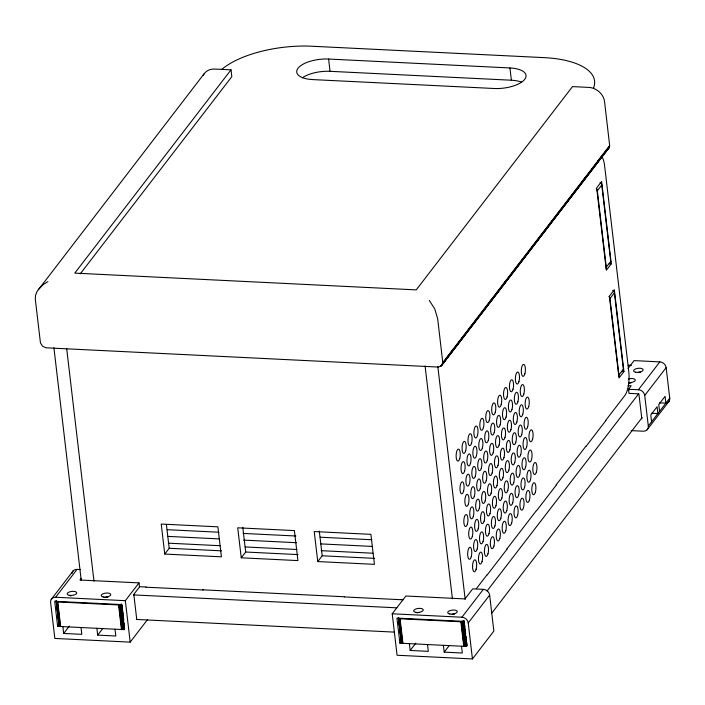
<?xml version="1.0" encoding="UTF-8"?>
<svg xmlns="http://www.w3.org/2000/svg" width="705" height="705" viewBox="0 0 705 705"><rect width="100%" height="100%" fill="white"/><g stroke="black" fill="none" stroke-linecap="round" stroke-linejoin="round"><path stroke-width="1.06" d="M401.286 642.422L398.395 617.88L400.043 618.77L402.934 643.312L401.577 642.872L401.339 642.088M204.089 73.822L37.057 291.473L35.532 295.333L35.294 299.061L40.449 342.859L42.432 346.084L45.887 347.794L438.448 367.076L441.533 365.683L442.775 362.617L437.682 318.819L434.8 309.046L429.292 300.374M441.956 365.172L608.838 148.085L609.658 145.53L604.564 101.731A15.087 12.725 37.5 0 0 588.79 87.402L572.495 86.609L416.232 289.887L74.783 273.117L231.011 69.839L214.708 69.046A15.087 12.725 37.5 0 0 203.234 75.259M59.061 625.282L59.299 626.058L60.648 626.507L57.766 601.964L56.118 601.074M80.273 273.831L231.813 76.66L231.011 69.839M51.201 599.453L73.232 570.794M147.609 619.492L130.196 642.132L54.84 638.439L50.601 602.44A6.037 5.094 37.6 0 1 55.624 597.258L77.048 569.393L80.238 569.552M81.225 578.338L79.938 580.012L139 582.894L139.484 586.992L133.809 594.368L136.752 619.457M57.651 626.375L54.69 601.286L121.56 604.564L124.503 629.653L57.651 626.375L58.991 624.63M81.013 627.52L81.815 634.341L63.679 633.451L69.337 626.093M115.012 629.186L115.814 636.007L97.678 635.117L102.71 628.578M130.196 642.132L125.331 600.686L139 582.894M164.75 554.051L161.225 524.053L217.889 526.838L221.414 556.835L164.75 554.051L169.191 548.27L166.424 524.696M241.251 557.805L237.726 527.807L294.399 530.592L297.915 560.59L241.251 557.805L245.692 552.024L242.802 527.384M442.775 362.617L609.658 145.53M447.869 356.316L449.217 354.571M450.557 352.826L451.896 351.081M461.951 338.003L463.291 336.259M476.025 319.7L477.364 317.955M490.098 301.387L491.438 299.643M504.172 283.084L505.511 281.339M518.245 264.772L519.585 263.027M558.457 212.461L559.796 210.716M572.53 194.157L573.879 192.412M583.925 179.334L585.265 177.59M597.999 161.022L601.356 156.669M442.705 363.313L609.596 146.226M440.458 366.494L450.513 353.416M455.201 347.309L464.586 335.104M467.265 331.623L477.99 317.673M481.339 313.311L491.394 300.233M495.412 295.007L505.467 281.93M509.495 276.695L519.541 263.617M520.88 261.872L522.229 260.127M523.568 258.382L533.615 245.305M534.963 243.569L536.302 241.824M537.642 240.079L545.679 229.618M549.036 225.256L550.376 223.511M551.715 221.767L559.761 211.306M563.11 206.953L564.449 205.208M565.789 203.463L573.165 193.875M577.183 188.64L578.523 186.895M579.862 185.151L586.569 176.435M591.257 170.337L601.312 157.259M605.331 152.024L608.838 148.085M442.546 363.974L609.437 146.887M441.03 366.124L609.182 147.512M606.062 268.535A3.014 2.547 37.6 0 0 606.282 267.186L597.329 190.808L601.77 185.036A3.014 2.547 37.6 0 0 600.078 182.604M317.752 561.568L314.227 531.561L370.9 534.346L374.425 564.344L317.752 561.568L322.194 555.787L319.303 531.147M606.282 267.186L610.724 261.414L601.77 185.036M611.288 263.829L606.353 270.244L596.677 187.891L601.612 181.467L611.288 263.829L609.164 263.723M618.699 376.285A3.014 2.547 37.6 0 0 618.92 374.937L609.957 298.559L614.408 292.786A3.014 2.547 37.6 0 0 612.707 290.354M392.209 613.791L405.886 596.007L464.956 598.924L472.711 588.842L483.339 589.345A6.037 5.094 37.6 0 1 489.649 595.082L493.861 631.081L472.438 658.946L397.082 655.245L392.209 613.791L461.916 617.21A6.037 5.094 37.6 0 1 468.226 622.947L472.438 658.946M399.894 643.18L396.941 618.091L463.811 621.369L466.745 646.459L399.894 643.18L401.224 641.444M618.92 374.937L623.361 369.164L614.408 292.786M623.943 371.553L619.008 377.968L609.393 296.153L614.328 289.737L623.943 371.553L621.819 371.447M427.521 644.537L428.314 651.35L410.187 650.459L415.835 643.11M628.014 368.477L634.051 360.616L659.836 361.885A6.037 5.094 37.6 0 1 666.146 367.613L669.732 398.158A6.037 5.094 37.6 0 1 666.824 403.031M641.841 418.929L638.897 393.839L628.975 393.355L628.499 389.266L631.16 385.794L628.102 385.644M476.307 588.728L487.049 574.76M506.789 549.08L536.408 510.552M556.157 484.864L585.776 446.344M605.524 420.656L624.78 395.611A18.11 6.169 -87.2 0 0 628.781 371.544L604.59 165.649A18.11 6.169 -87.2 0 0 602.193 157.277M487.234 574.901L507.177 548.966M536.593 510.693L556.545 484.749M585.961 446.485L605.903 420.541M461.916 617.21L483.339 589.345M628.499 389.266L638.413 389.75L659.836 361.885M487.067 590.984L638.422 394.113M461.519 646.203L462.321 653.024L444.185 652.134L449.208 645.595M468.226 622.947L489.649 595.082M631.275 430.614L643.286 431.204A6.037 5.094 37.6 0 0 648.309 426.031L644.722 395.487L666.146 367.613M491.843 613.042L642.061 417.651M648.309 426.031L669.732 398.158M647.102 429.803L669.133 401.145M38.273 289.57L43.463 284.388L47.905 281.648M124.75 628.508L121.454 629.495L118.572 604.952L57.766 601.964M400.043 618.77L460.48 621.748L464.146 620.77M460.858 621.757L463.74 646.3L467.027 645.313L466.648 642.114M118.572 604.952L121.665 604.123L123.675 621.202M328.609 59.044L509.944 67.953A24.137 10.011 -6.7 0 1 524.714 79.339A24.137 10.011 -6.7 0 1 494.152 88.495L312.808 79.594A24.137 10.011 -6.7 0 1 298.039 68.209A24.137 10.011 -6.7 0 1 328.609 59.044L330.046 71.32L511.389 80.22A24.137 10.011 -6.7 0 1 521.665 82.159M628.19 365.208L631.407 365.366M627.565 389.689L629.6 389.786M659.448 402.855L665.881 403.172L665.079 396.351L658.761 404.573L659.563 411.385M651.446 413.253L657.888 413.571L657.086 406.75L650.768 414.972L651.57 421.793M167.191 529.693L218.894 532.231M243.093 533.421L295.897 536.011M320.105 537.201L371.808 539.739M167.755 536.382L219.458 538.92M243.657 540.109L296.461 542.7M320.669 543.89L372.372 546.428M168.248 543.167L219.951 545.705M245.252 546.948L296.955 549.486M321.163 550.675L372.866 553.213M169.191 548.27L221.502 550.843M245.692 552.024L298.004 554.597M322.194 555.787L374.505 558.351M139.484 586.701L146.085 587.027M202.758 589.812L344.428 596.765M401.092 599.55L403.295 599.655M145.961 587.186L203.199 589.988M344.304 596.923L401.542 599.735M133.421 594.897L396.792 607.825M55.624 597.258L125.331 600.686M136.303 619.439L394.192 632.103M509.944 67.953L511.389 80.22M437.831 366.582L465.185 599.417M464.648 625.044L464.895 627.177M465.274 630.376L465.652 633.575M466.023 636.782L466.402 639.981M463.943 620.929L464.198 623.07M464.445 625.203L466.825 645.48M463.705 621.087L466.587 645.63M463.423 621.228L466.305 645.771M463.114 621.361L465.996 645.903M462.771 621.475L465.652 646.018M462.41 621.572L465.291 646.115M462.022 621.651L464.912 646.194M461.634 621.704L464.516 646.247M461.246 621.74L464.128 646.291M425.089 365.957L452.416 598.809M443.383 645.313L444.185 652.134M409.385 643.647L410.187 650.459M399.709 618.717L402.59 643.268M399.4 618.646L402.282 643.198M399.127 618.558L402.009 643.101M398.889 618.452L401.771 642.995M398.695 618.329L401.577 642.872M398.457 617.545L401.427 642.731M121.991 605.031L122.362 608.23M122.617 610.363L122.996 613.57M123.366 616.769L123.745 619.968M124.124 623.176L124.371 625.309M123.921 623.335L124.424 627.6M121.427 604.282L124.309 628.825M121.145 604.423L124.027 628.966M120.828 604.546L123.71 629.098M120.493 604.661L123.375 629.212M120.123 604.758L123.005 629.309M119.744 604.837L122.626 629.38M119.356 604.899L122.238 629.442M118.96 604.934L121.85 629.477M66.658 348.358L93.985 581.211M96.885 628.296L97.678 635.117M53.906 347.724L81.251 580.559M62.877 626.63L63.679 633.451M57.431 601.911L60.313 626.454M57.123 601.841L60.004 626.384M56.841 601.753L59.722 626.296M56.603 601.638L59.493 626.19M56.409 601.515L59.299 626.058M56.18 600.739L59.15 625.925M56.118 600.907L59.053 625.776M637.963 372.496A4.829 2 -6.7 0 1 640.44 372.328M628.869 383.044A4.829 2 -6.7 0 1 631.31 382.612M638.413 389.75A6.037 5.094 37.6 0 1 644.722 395.487M628.393 378.955A4.829 2 -6.7 0 1 635.275 379.986A4.829 2 -6.7 0 1 628.895 382.621M104.366 597.549A4.829 2 -6.7 0 1 108.032 597.109M70.368 595.875A4.829 2 -6.7 0 1 71.558 595.602M72.007 573.509A6.037 5.094 37.6 0 1 77.048 569.393M416.867 612.892A4.829 2 -6.7 0 1 419.308 612.46M452.064 614.284A4.829 2 -6.7 0 1 454.54 614.117M637.91 372.601A4.829 2 -6.7 0 1 640.387 372.443M628.816 383.159A4.829 2 -6.7 0 1 631.266 382.727M302.295 77.858A24.137 10.011 -6.7 0 1 330.046 71.32M593.469 88.16A75.444 31.284 -6.7 0 0 544.322 57.643L311.998 46.239A75.444 31.284 -6.7 0 0 221.837 69.337M610.724 261.414A3.014 2.547 37.6 0 1 609.587 263.714M596.271 188.843A3.014 2.547 37.6 0 1 597.329 190.808M623.361 369.164A3.014 2.547 37.6 0 1 621.572 371.702M608.909 296.594A3.014 2.547 37.6 0 1 609.957 298.559M635.681 372.222A4.829 2 -6.7 0 0 643.163 369.975A4.829 2 -6.7 0 0 636.289 368.68A4.829 2 -6.7 0 0 635.681 372.222M103.274 596.994A4.829 2 -6.7 0 0 110.764 594.756A4.829 2 -6.7 0 0 103.891 593.46A4.829 2 -6.7 0 0 103.274 596.994M69.275 595.328A4.829 2 -6.7 0 0 76.766 593.081A4.829 2 -6.7 0 0 69.883 591.786A4.829 2 -6.7 0 0 69.275 595.328M415.783 612.345A4.829 2 -6.7 0 0 423.264 610.098A4.829 2 -6.7 0 0 416.391 608.803A4.829 2 -6.7 0 0 415.783 612.345M449.781 614.011A4.829 2 -6.7 0 0 457.263 611.764A4.829 2 -6.7 0 0 450.389 610.477A4.829 2 -6.7 0 0 449.781 614.011M524.899 373.782A6.037 2.053 -87.2 0 0 523.789 364.335A6.037 2.053 -87.2 0 0 521.383 372.91A6.037 2.053 -87.2 0 0 524.899 373.782M518.977 381.484A6.037 2.053 -87.2 0 0 517.867 372.037A6.037 2.053 -87.2 0 0 515.461 380.612A6.037 2.053 -87.2 0 0 518.977 381.484M513.046 389.195A6.037 2.053 -87.2 0 0 511.945 379.748A6.037 2.053 -87.2 0 0 509.53 388.323A6.037 2.053 -87.2 0 0 513.046 389.195M507.124 396.897A6.037 2.053 -87.2 0 0 506.014 387.45A6.037 2.053 -87.2 0 0 503.608 396.025A6.037 2.053 -87.2 0 0 507.124 396.897M501.202 404.599A6.037 2.053 -87.2 0 0 500.092 395.152A6.037 2.053 -87.2 0 0 497.686 403.727A6.037 2.053 -87.2 0 0 501.202 404.599M495.28 412.31A6.037 2.053 -87.2 0 0 494.17 402.863A6.037 2.053 -87.2 0 0 491.764 411.438A6.037 2.053 -87.2 0 0 495.28 412.31M489.358 420.013A6.037 2.053 -87.2 0 0 488.248 410.566A6.037 2.053 -87.2 0 0 485.842 419.14A6.037 2.053 -87.2 0 0 489.358 420.013M483.427 427.715A6.037 2.053 -87.2 0 0 482.317 418.268A6.037 2.053 -87.2 0 0 479.911 426.851A6.037 2.053 -87.2 0 0 483.427 427.715M477.505 435.426A6.037 2.053 -87.2 0 0 476.395 425.979A6.037 2.053 -87.2 0 0 473.989 434.553A6.037 2.053 -87.2 0 0 477.505 435.426M471.583 443.128A6.037 2.053 -87.2 0 0 470.473 433.681A6.037 2.053 -87.2 0 0 468.067 442.255A6.037 2.053 -87.2 0 0 471.583 443.128M465.661 450.83A6.037 2.053 -87.2 0 0 464.551 441.383A6.037 2.053 -87.2 0 0 462.145 449.966A6.037 2.053 -87.2 0 0 465.661 450.83M459.739 458.541A6.037 2.053 -87.2 0 0 458.629 449.094A6.037 2.053 -87.2 0 0 456.214 457.668A6.037 2.053 -87.2 0 0 459.739 458.541M464.621 471.046A6.037 2.053 -87.2 0 0 463.511 461.599A6.037 2.053 -87.2 0 0 461.105 470.182A6.037 2.053 -87.2 0 0 464.621 471.046M470.543 463.344A6.037 2.053 -87.2 0 0 469.433 453.897A6.037 2.053 -87.2 0 0 467.027 462.471A6.037 2.053 -87.2 0 0 470.543 463.344M476.465 455.641A6.037 2.053 -87.2 0 0 475.355 446.195A6.037 2.053 -87.2 0 0 472.949 454.769A6.037 2.053 -87.2 0 0 476.465 455.641M482.387 447.931A6.037 2.053 -87.2 0 0 481.277 438.484A6.037 2.053 -87.2 0 0 478.871 447.058A6.037 2.053 -87.2 0 0 482.387 447.931M488.318 440.228A6.037 2.053 -87.2 0 0 487.208 430.781A6.037 2.053 -87.2 0 0 484.802 439.356A6.037 2.053 -87.2 0 0 488.318 440.228M494.24 432.526A6.037 2.053 -87.2 0 0 493.13 423.079A6.037 2.053 -87.2 0 0 490.724 431.654A6.037 2.053 -87.2 0 0 494.24 432.526M500.162 424.815A6.037 2.053 -87.2 0 0 499.052 415.368A6.037 2.053 -87.2 0 0 496.646 423.943A6.037 2.053 -87.2 0 0 500.162 424.815M506.084 417.113A6.037 2.053 -87.2 0 0 504.974 407.666A6.037 2.053 -87.2 0 0 502.568 416.241A6.037 2.053 -87.2 0 0 506.084 417.113M512.006 409.411A6.037 2.053 -87.2 0 0 510.905 399.955A6.037 2.053 -87.2 0 0 508.49 408.539A6.037 2.053 -87.2 0 0 512.006 409.411M517.937 401.7A6.037 2.053 -87.2 0 0 516.827 392.253A6.037 2.053 -87.2 0 0 514.421 400.828A6.037 2.053 -87.2 0 0 517.937 401.7M523.859 393.998A6.037 2.053 -87.2 0 0 522.749 384.551A6.037 2.053 -87.2 0 0 520.343 393.126A6.037 2.053 -87.2 0 0 523.859 393.998M528.741 406.503A6.037 2.053 -87.2 0 0 527.631 397.056A6.037 2.053 -87.2 0 0 525.225 405.639A6.037 2.053 -87.2 0 0 528.741 406.503M522.819 414.214A6.037 2.053 -87.2 0 0 521.709 404.767A6.037 2.053 -87.2 0 0 519.303 413.341A6.037 2.053 -87.2 0 0 522.819 414.214M516.897 421.916A6.037 2.053 -87.2 0 0 515.787 412.469A6.037 2.053 -87.2 0 0 513.381 421.044A6.037 2.053 -87.2 0 0 516.897 421.916M510.966 429.618A6.037 2.053 -87.2 0 0 509.865 420.171A6.037 2.053 -87.2 0 0 507.45 428.755A6.037 2.053 -87.2 0 0 510.966 429.618M505.044 437.329A6.037 2.053 -87.2 0 0 503.934 427.882A6.037 2.053 -87.2 0 0 501.528 436.457A6.037 2.053 -87.2 0 0 505.044 437.329M499.122 445.031A6.037 2.053 -87.2 0 0 498.012 435.584A6.037 2.053 -87.2 0 0 495.606 444.159A6.037 2.053 -87.2 0 0 499.122 445.031M493.2 452.742A6.037 2.053 -87.2 0 0 492.09 443.295A6.037 2.053 -87.2 0 0 489.684 451.87A6.037 2.053 -87.2 0 0 493.2 452.742M487.278 460.444A6.037 2.053 -87.2 0 0 486.168 450.997A6.037 2.053 -87.2 0 0 483.762 459.572A6.037 2.053 -87.2 0 0 487.278 460.444M481.348 468.146A6.037 2.053 -87.2 0 0 480.237 458.699A6.037 2.053 -87.2 0 0 477.831 467.274A6.037 2.053 -87.2 0 0 481.348 468.146M475.426 475.857A6.037 2.053 -87.2 0 0 474.315 466.41A6.037 2.053 -87.2 0 0 471.909 474.985A6.037 2.053 -87.2 0 0 475.426 475.857M469.504 483.56A6.037 2.053 -87.2 0 0 468.393 474.113A6.037 2.053 -87.2 0 0 465.987 482.687A6.037 2.053 -87.2 0 0 469.504 483.56M463.582 491.262A6.037 2.053 -87.2 0 0 462.471 481.815A6.037 2.053 -87.2 0 0 460.065 490.398A6.037 2.053 -87.2 0 0 463.582 491.262M468.464 503.775A6.037 2.053 -87.2 0 0 467.353 494.328A6.037 2.053 -87.2 0 0 464.947 502.903A6.037 2.053 -87.2 0 0 468.464 503.775M474.386 496.073A6.037 2.053 -87.2 0 0 473.275 486.626A6.037 2.053 -87.2 0 0 470.87 495.201A6.037 2.053 -87.2 0 0 474.386 496.073M480.308 488.362A6.037 2.053 -87.2 0 0 479.197 478.915A6.037 2.053 -87.2 0 0 476.791 487.49A6.037 2.053 -87.2 0 0 480.308 488.362M486.238 480.66A6.037 2.053 -87.2 0 0 485.128 471.213A6.037 2.053 -87.2 0 0 482.722 479.788A6.037 2.053 -87.2 0 0 486.238 480.66M492.161 472.949A6.037 2.053 -87.2 0 0 491.05 463.502A6.037 2.053 -87.2 0 0 488.644 472.086A6.037 2.053 -87.2 0 0 492.161 472.949M498.083 465.247A6.037 2.053 -87.2 0 0 496.972 455.8A6.037 2.053 -87.2 0 0 494.566 464.375A6.037 2.053 -87.2 0 0 498.083 465.247M504.004 457.545A6.037 2.053 -87.2 0 0 502.894 448.098A6.037 2.053 -87.2 0 0 500.488 456.673A6.037 2.053 -87.2 0 0 504.004 457.545M509.935 449.834A6.037 2.053 -87.2 0 0 508.825 440.387A6.037 2.053 -87.2 0 0 506.41 448.97A6.037 2.053 -87.2 0 0 509.935 449.834M515.857 442.132A6.037 2.053 -87.2 0 0 514.747 432.685A6.037 2.053 -87.2 0 0 512.341 441.26A6.037 2.053 -87.2 0 0 515.857 442.132M521.779 434.43A6.037 2.053 -87.2 0 0 520.669 424.983A6.037 2.053 -87.2 0 0 518.263 433.557A6.037 2.053 -87.2 0 0 521.779 434.43M527.701 426.719A6.037 2.053 -87.2 0 0 526.591 417.272A6.037 2.053 -87.2 0 0 524.185 425.855A6.037 2.053 -87.2 0 0 527.701 426.719M532.583 439.233A6.037 2.053 -87.2 0 0 531.473 429.786A6.037 2.053 -87.2 0 0 529.067 438.36A6.037 2.053 -87.2 0 0 532.583 439.233M526.661 446.935A6.037 2.053 -87.2 0 0 525.551 437.488A6.037 2.053 -87.2 0 0 523.145 446.062A6.037 2.053 -87.2 0 0 526.661 446.935M520.739 454.646A6.037 2.053 -87.2 0 0 519.629 445.199A6.037 2.053 -87.2 0 0 517.223 453.773A6.037 2.053 -87.2 0 0 520.739 454.646M514.817 462.348A6.037 2.053 -87.2 0 0 513.707 452.901A6.037 2.053 -87.2 0 0 511.301 461.475A6.037 2.053 -87.2 0 0 514.817 462.348M508.895 470.05A6.037 2.053 -87.2 0 0 507.785 460.603A6.037 2.053 -87.2 0 0 505.37 469.186A6.037 2.053 -87.2 0 0 508.895 470.05M502.965 477.761A6.037 2.053 -87.2 0 0 501.854 468.314A6.037 2.053 -87.2 0 0 499.448 476.888A6.037 2.053 -87.2 0 0 502.965 477.761M497.043 485.463A6.037 2.053 -87.2 0 0 495.932 476.016A6.037 2.053 -87.2 0 0 493.526 484.591A6.037 2.053 -87.2 0 0 497.043 485.463M491.121 493.165A6.037 2.053 -87.2 0 0 490.01 483.718A6.037 2.053 -87.2 0 0 487.604 492.301A6.037 2.053 -87.2 0 0 491.121 493.165M485.199 500.876A6.037 2.053 -87.2 0 0 484.088 491.429A6.037 2.053 -87.2 0 0 481.682 500.004A6.037 2.053 -87.2 0 0 485.199 500.876M479.268 508.578A6.037 2.053 -87.2 0 0 478.157 499.131A6.037 2.053 -87.2 0 0 475.752 507.706A6.037 2.053 -87.2 0 0 479.268 508.578M473.346 516.289A6.037 2.053 -87.2 0 0 472.235 506.842A6.037 2.053 -87.2 0 0 469.83 515.417A6.037 2.053 -87.2 0 0 473.346 516.289M467.424 523.991A6.037 2.053 -87.2 0 0 466.313 514.544A6.037 2.053 -87.2 0 0 463.908 523.119A6.037 2.053 -87.2 0 0 467.424 523.991M472.306 536.496A6.037 2.053 -87.2 0 0 471.196 527.049A6.037 2.053 -87.2 0 0 468.79 535.633A6.037 2.053 -87.2 0 0 472.306 536.496M478.228 528.794A6.037 2.053 -87.2 0 0 477.126 519.347A6.037 2.053 -87.2 0 0 474.712 527.922A6.037 2.053 -87.2 0 0 478.228 528.794M484.159 521.092A6.037 2.053 -87.2 0 0 483.048 511.645A6.037 2.053 -87.2 0 0 480.643 520.22A6.037 2.053 -87.2 0 0 484.159 521.092M490.081 513.381A6.037 2.053 -87.2 0 0 488.97 503.934A6.037 2.053 -87.2 0 0 486.565 512.517A6.037 2.053 -87.2 0 0 490.081 513.381M496.003 505.679A6.037 2.053 -87.2 0 0 494.892 496.232A6.037 2.053 -87.2 0 0 492.487 504.806A6.037 2.053 -87.2 0 0 496.003 505.679M501.925 497.977A6.037 2.053 -87.2 0 0 500.814 488.53A6.037 2.053 -87.2 0 0 498.409 497.104A6.037 2.053 -87.2 0 0 501.925 497.977M507.856 490.266A6.037 2.053 -87.2 0 0 506.745 480.819A6.037 2.053 -87.2 0 0 504.331 489.393A6.037 2.053 -87.2 0 0 507.856 490.266M513.778 482.564A6.037 2.053 -87.2 0 0 512.667 473.117A6.037 2.053 -87.2 0 0 510.261 481.691A6.037 2.053 -87.2 0 0 513.778 482.564M519.7 474.862A6.037 2.053 -87.2 0 0 518.589 465.415A6.037 2.053 -87.2 0 0 516.183 473.989A6.037 2.053 -87.2 0 0 519.7 474.862M525.622 467.151A6.037 2.053 -87.2 0 0 524.511 457.704A6.037 2.053 -87.2 0 0 522.105 466.278A6.037 2.053 -87.2 0 0 525.622 467.151M531.544 459.449A6.037 2.053 -87.2 0 0 530.433 450.001A6.037 2.053 -87.2 0 0 528.027 458.576A6.037 2.053 -87.2 0 0 531.544 459.449M536.434 471.953A6.037 2.053 -87.2 0 0 535.324 462.506A6.037 2.053 -87.2 0 0 532.918 471.09A6.037 2.053 -87.2 0 0 536.434 471.953M530.504 479.664A6.037 2.053 -87.2 0 0 529.393 470.217A6.037 2.053 -87.2 0 0 526.987 478.792A6.037 2.053 -87.2 0 0 530.504 479.664M524.582 487.366A6.037 2.053 -87.2 0 0 523.471 477.92A6.037 2.053 -87.2 0 0 521.065 486.494A6.037 2.053 -87.2 0 0 524.582 487.366M518.66 495.077A6.037 2.053 -87.2 0 0 517.549 485.63A6.037 2.053 -87.2 0 0 515.143 494.205A6.037 2.053 -87.2 0 0 518.66 495.077M512.738 502.78A6.037 2.053 -87.2 0 0 511.627 493.333A6.037 2.053 -87.2 0 0 509.221 501.907A6.037 2.053 -87.2 0 0 512.738 502.78M506.816 510.482A6.037 2.053 -87.2 0 0 505.705 501.035A6.037 2.053 -87.2 0 0 503.291 509.609A6.037 2.053 -87.2 0 0 506.816 510.482M500.885 518.193A6.037 2.053 -87.2 0 0 499.774 508.746A6.037 2.053 -87.2 0 0 497.369 517.32A6.037 2.053 -87.2 0 0 500.885 518.193M494.963 525.895A6.037 2.053 -87.2 0 0 493.852 516.448A6.037 2.053 -87.2 0 0 491.447 525.022A6.037 2.053 -87.2 0 0 494.963 525.895M489.041 533.597A6.037 2.053 -87.2 0 0 487.93 524.15A6.037 2.053 -87.2 0 0 485.525 532.733A6.037 2.053 -87.2 0 0 489.041 533.597M483.119 541.308A6.037 2.053 -87.2 0 0 482.009 531.861A6.037 2.053 -87.2 0 0 479.603 540.435A6.037 2.053 -87.2 0 0 483.119 541.308M477.188 549.01A6.037 2.053 -87.2 0 0 476.087 539.563A6.037 2.053 -87.2 0 0 473.672 548.137A6.037 2.053 -87.2 0 0 477.188 549.01M471.266 556.712A6.037 2.053 -87.2 0 0 470.156 547.265A6.037 2.053 -87.2 0 0 467.75 555.848A6.037 2.053 -87.2 0 0 471.266 556.712M476.148 569.226A6.037 2.053 -87.2 0 0 475.047 559.779A6.037 2.053 -87.2 0 0 472.632 568.353A6.037 2.053 -87.2 0 0 476.148 569.226M482.079 561.524A6.037 2.053 -87.2 0 0 480.969 552.077A6.037 2.053 -87.2 0 0 478.563 560.651A6.037 2.053 -87.2 0 0 482.079 561.524M488.001 553.813A6.037 2.053 -87.2 0 0 486.891 544.366A6.037 2.053 -87.2 0 0 484.485 552.94A6.037 2.053 -87.2 0 0 488.001 553.813M493.923 546.111A6.037 2.053 -87.2 0 0 492.813 536.664A6.037 2.053 -87.2 0 0 490.407 545.238A6.037 2.053 -87.2 0 0 493.923 546.111M499.845 538.409A6.037 2.053 -87.2 0 0 498.735 528.962A6.037 2.053 -87.2 0 0 496.329 537.536A6.037 2.053 -87.2 0 0 499.845 538.409M505.776 530.698A6.037 2.053 -87.2 0 0 504.665 521.251A6.037 2.053 -87.2 0 0 502.251 529.825A6.037 2.053 -87.2 0 0 505.776 530.698M511.698 522.995A6.037 2.053 -87.2 0 0 510.587 513.548A6.037 2.053 -87.2 0 0 508.182 522.123A6.037 2.053 -87.2 0 0 511.698 522.995M517.62 515.293A6.037 2.053 -87.2 0 0 516.509 505.846A6.037 2.053 -87.2 0 0 514.104 514.421A6.037 2.053 -87.2 0 0 517.62 515.293M523.542 507.582A6.037 2.053 -87.2 0 0 522.431 498.135A6.037 2.053 -87.2 0 0 520.026 506.71A6.037 2.053 -87.2 0 0 523.542 507.582M529.464 499.88A6.037 2.053 -87.2 0 0 528.353 490.433A6.037 2.053 -87.2 0 0 525.948 499.008A6.037 2.053 -87.2 0 0 529.464 499.88M535.395 492.169A6.037 2.053 -87.2 0 0 534.284 482.722A6.037 2.053 -87.2 0 0 531.878 491.306A6.037 2.053 -87.2 0 0 535.395 492.169"/></g></svg>
